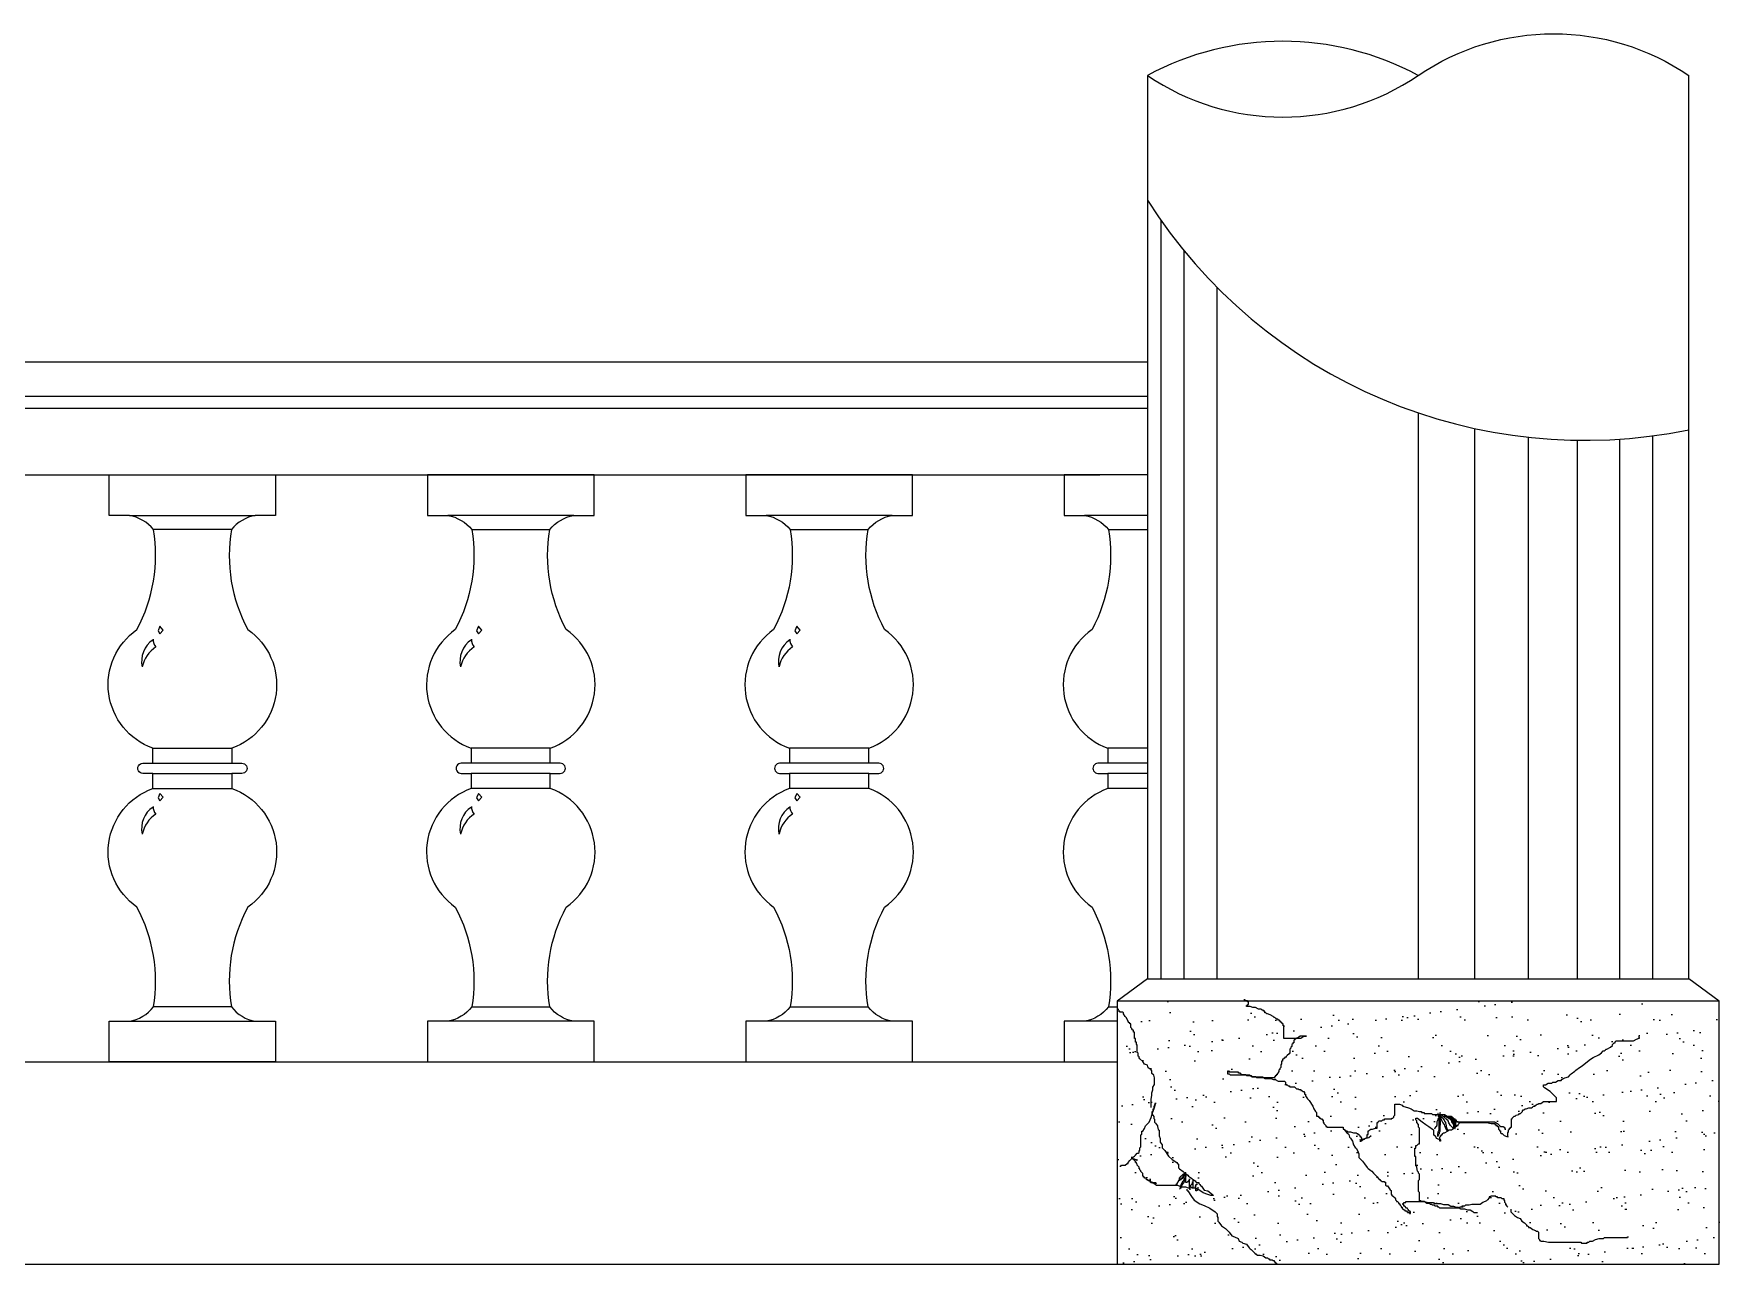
# Model space of a CAD drawing. Extents: x 658 to 3991, y 3094 to 4310.
# Drawn here: x 2325 to 3991, y 3094 to 4310 of the extents above; entities that cross this region are included whole.
import ezdxf

# ---------------------------------------------------------------- set-up
doc = ezdxf.new("R2010")
doc.units = 0
doc.header["$LTSCALE"] = 0.85
doc.header["$MEASUREMENT"] = 0
doc.layers.get('0').update_dxf_attribs({"color": 3, "linetype": 'CONTINUOUS'})
for name, color, linetype in [('2', 2, 'CONTINUOUS'), ('3', 3, 'CONTINUOUS'), ('4', 4, 'CONTINUOUS'), ('7', 7, 'CONTINUOUS')]:
    doc.layers.add(name, color=color, linetype=linetype)

msp = doc.modelspace()

# ---------------------------------------------------------------- hatches: boundary and pattern name
at = {"layer": '3'}
h = msp.add_hatch(dxfattribs=at)
h.set_pattern_fill('AR-SAND', color=256, scale=20, style=0)
h.set_pattern_definition([(37.5, (2530.406, -2404.516), (-1.25987, 38.53648), [0, -30.4, 0, -34, 0, -32.5]), (7.5, (2530.406, -2404.516), (35.39553, 56.4429), [0, -16.4, 0, -27.4, 0, -10.5]), (327.5, (2505.806, -2404.516), (62.28284, 0.11318), [0, -10, 0, -36, 0, -47]), (317.5, (2505.806, -2404.516), (60.12253, 17.5535), [0, -5, 0, -23.6, 0, -27])])
h.paths.add_polyline_path([(3991.4, 3354.4), (3396.4, 3354.4), (3396.4, 3094.4), (3991.4, 3094.4)])
h.paths.add_polyline_path([(3518.1, 3281.5), (3507.2, 3281.5), (3506.3, 3282.4), (3504.5, 3282.4), (3504.5, 3285.1), (3505.4, 3285.1), (3506.3, 3284.2), (3515.4, 3284.2), (3515.4, 3283.3), (3517.2, 3283.3), (3517.2, 3282.4), (3518.1, 3282.4)], flags=16)
h.paths.add_polyline_path([(3640.7, 3218.8), (3640.3, 3218.5), (3641.5, 3218.8), (3641.6, 3218.8)], flags=16)
h.paths.add_polyline_path([(3712.3, 3243.2), (3712.7, 3243.2), (3712.7, 3242.8), (3713.1, 3242.4), (3713.1, 3241.9), (3714, 3240.7), (3714.8, 3239.9), (3714.8, 3239), (3715.2, 3238.6), (3716.1, 3236.9), (3716.5, 3235.7), (3717.3, 3234.4), (3719, 3232.3), (3719.4, 3231.1), (3720.3, 3228.5), (3721.1, 3227.3), (3721.5, 3226), (3721.5, 3227.7), (3721.1, 3228.1), (3721.1, 3229), (3720.7, 3229.4), (3720.7, 3231.9), (3720.3, 3232.3), (3720.3, 3233.2), (3719.8, 3233.6), (3719.8, 3234.4), (3719, 3235.7), (3719, 3236.1), (3718.6, 3236.5), (3718.6, 3236.9), (3718.2, 3237.3), (3717.7, 3237.8), (3717.7, 3238.2), (3716.9, 3239), (3716.9, 3239), (3717.7, 3238.2), (3717.7, 3237.8), (3719, 3236.5), (3719, 3235.7), (3719.8, 3234.4), (3719.8, 3233.6), (3720.3, 3233.2), (3720.3, 3232.3), (3720.7, 3231.9), (3720.7, 3229.4), (3721.1, 3229), (3721.1, 3228.1), (3721.5, 3227.7), (3721.5, 3225.7), (3721.6, 3225.7), (3721.1, 3227.3), (3720.3, 3228.5), (3719.4, 3231.1), (3719, 3232.3), (3717.3, 3234.4), (3716.5, 3235.7), (3716.1, 3236.9), (3715.2, 3238.6), (3714.4, 3239.4), (3714.4, 3240.3), (3714, 3240.7), (3713.1, 3241.9), (3713.1, 3242.4), (3712.3, 3243.2), (3712.3, 3243.2), (3712.3, 3242.4), (3713.1, 3239.9), (3713.6, 3238.6), (3714.4, 3237.3), (3714.8, 3236.1), (3714.8, 3231.9), (3714.4, 3231.5), (3714.4, 3225.2), (3713.6, 3224.4), (3713.6, 3223.1), (3713.1, 3222.7), (3712.7, 3222.3), (3712.7, 3221.4), (3712.3, 3221.4), (3712.3, 3222.7), (3712.7, 3225.2), (3713.6, 3227.3), (3713.6, 3237.3), (3712.7, 3238.2), (3712.3, 3237.8), (3712.3, 3236.9), (3711.5, 3235.2), (3711.5, 3231.5), (3711, 3231.1), (3711, 3230.2), (3710.2, 3230.2), (3710.2, 3229.8), (3709.8, 3229.8), (3709.8, 3228.5), (3709.4, 3228.5), (3709.4, 3229), (3709.8, 3229), (3709.8, 3230.2), (3710.6, 3230.2), (3710.6, 3230.6), (3711.5, 3231.5), (3711.5, 3235.2), (3712.3, 3236.9), (3712.3, 3237.8), (3712.7, 3238.2), (3712.7, 3238.6), (3713.6, 3237.8), (3713.6, 3227.3), (3712.7, 3225.2), (3712.3, 3222.7), (3712.3, 3221.8), (3713.6, 3223.1), (3713.6, 3224.8), (3714.4, 3225.6), (3714.4, 3231.5), (3714.8, 3231.9), (3714.8, 3236.1), (3714.4, 3237.3), (3713.6, 3238.6), (3713.1, 3239.9), (3712.3, 3242.4), (3712.3, 3243.2)], flags=16)
h.paths.add_polyline_path([(3430.7, 3244.8), (3430.7, 3247.5), (3431.6, 3247.5), (3431.6, 3250.2), (3432.5, 3251.2), (3432.5, 3252.1), (3433.4, 3253), (3432.5, 3249.3)], flags=16)
h.paths.add_polyline_path([(3461.3, 3183.2), (3460.9, 3182.2), (3461.9, 3182.2), (3462.2, 3183.2)], flags=16)

# ---------------------------------------------------------------- linework, layer by layer
at = {"color": 3}
for p, q in [((3635.4, 3217.3), (3644.3, 3219.5)), ((3644.3, 3219.5), (3646.5, 3221.7))]:
    msp.add_line(p, q, dxfattribs=at)
at = {"layer": '2'}
msp.add_line((3425.4, 3376.3), (3960.4, 3376.3), dxfattribs=at)
for points in [[(3425.4, 4269.2), (3425.4, 3376.3), (3395.4, 3354.4), (3395.4, 3094.4), (3990.4, 3094.4), (3990.4, 3354.4), (3960.4, 3376.3), (3960.4, 4269.2)], [(1253.2, 3294.4), (3348.3, 3294.4)], [(658.2, 3094.4), (3990.4, 3094.4)]]:
    msp.add_lwpolyline(points, dxfattribs=at)
at = {"layer": '3'}
for p, q in [((3438.5, 4126.2), (3438.5, 3376.3)), ((3461.3, 4096.2), (3461.3, 3376.3)), ((3494.1, 4059.8), (3494.1, 3376.3)), ((1223.2, 3952.3), (3425.4, 3952.3)), ((1223.2, 3940.3), (3425.4, 3940.3)), ((3692.9, 3935.7), (3692.9, 3376.3)), ((3748.5, 3920.2), (3748.5, 3376.3)), ((3801.7, 3911.6), (3801.7, 3376.3)), ((3850.1, 3908.6), (3850.1, 3376.3)), ((3891.7, 3909.7), (3891.7, 3376.3)), ((3924.6, 3913), (3924.6, 3376.3)), ((2520.1, 3820.3), (2443.1, 3820.3)), ((2757.7, 3820.3), (2834.7, 3820.3)), ((3072.3, 3820.3), (3149.3, 3820.3)), ((3386.9, 3820.3), (3425.4, 3820.3)), ((2442.5, 3589.4), (2520.7, 3589.4)), ((2835.3, 3589.4), (2757.1, 3589.4)), ((3149.9, 3589.4), (3071.7, 3589.4)), ((3425.4, 3589.4), (3386.3, 3589.4)), ((2442.5, 3579.4), (2520.7, 3579.4)), ((2835.3, 3579.4), (2757.1, 3579.4)), ((3149.9, 3579.4), (3071.7, 3579.4)), ((3425.4, 3579.4), (3386.3, 3579.4)), ((2520.1, 3348.6), (2443.1, 3348.6)), ((2757.7, 3348.6), (2834.7, 3348.6)), ((3072.3, 3348.6), (3149.3, 3348.6)), ((3386.9, 3348.6), (3395.4, 3348.6))]:
    msp.add_line(p, q, dxfattribs=at)
msp.add_lwpolyline([(3692.9, 4269.2, 0.25232), (3425.4, 4269.2, 0.307867), (3692.9, 4269.2, -0.307867), (3960.4, 4269.2, -0.307867)], format="xyb", dxfattribs=at)
for points in [[(2447.8, 3720.4), (2449.6, 3717.4), (2452.9, 3721), (2449.6, 3725), (2447.8, 3720.4)], [(2762.4, 3720.4), (2764.2, 3717.4), (2767.5, 3721), (2764.2, 3725), (2762.4, 3720.4)], [(3077, 3720.4), (3078.8, 3717.4), (3082.1, 3721), (3078.8, 3725), (3077, 3720.4)], [(2447.8, 3555.2), (2449.6, 3552.2), (2452.9, 3555.8), (2449.6, 3559.7), (2447.8, 3555.2)], [(2762.4, 3555.2), (2764.2, 3552.2), (2767.5, 3555.8), (2764.2, 3559.7), (2762.4, 3555.2)], [(3077, 3555.2), (3078.8, 3552.2), (3082.1, 3555.8), (3078.8, 3559.7), (3077, 3555.2)], [(3560.4, 3329.1), (3560.4, 3330), (3559.5, 3330), (3559.5, 3331.9), (3558.6, 3331.9), (3558.6, 3332.8), (3557.7, 3332.8), (3557.7, 3333.7), (3556.8, 3333.7), (3556.8, 3334.6), (3555.9, 3334.6), (3555.9, 3335.5), (3555, 3335.5), (3554.1, 3336.4), (3553.2, 3336.4), (3552.3, 3337.3), (3551.4, 3338.2), (3550.5, 3338.2), (3549.6, 3339.1), (3546.8, 3340.9), (3544.1, 3341.8), (3543.2, 3341.8), (3542.3, 3342.7), (3541.4, 3342.7), (3541.4, 3344.5), (3540.5, 3344.5), (3539.6, 3345.5), (3538.7, 3345.5), (3537.8, 3346.4), (3535, 3346.4), (3532.3, 3348.2), (3529.6, 3348.2), (3526.9, 3349.1), (3523.2, 3349.1), (3523.2, 3350), (3524.2, 3350), (3524.2, 3350.9), (3525.1, 3350.9), (3525.1, 3353.6), (3524.2, 3353.6), (3524.2, 3354.5), (3522.3, 3354.5), (3522.3, 3355.4), (3521.4, 3355.4), (3521.4, 3356.3)], [(3428.9, 3249.3), (3428.9, 3257.5), (3429.8, 3261.1), (3429.8, 3263.8), (3430.7, 3266.6), (3430.7, 3269.3), (3432.5, 3272), (3432.5, 3278.4), (3431.6, 3281.1), (3429.8, 3282.9), (3429.8, 3285.6), (3428.9, 3286.5), (3426.2, 3288.3), (3425.3, 3291), (3422.5, 3292), (3420.7, 3294.7), (3418, 3297.4), (3417.1, 3298.3), (3417.1, 3299.2), (3416.2, 3300.1), (3416.2, 3302.8), (3415.3, 3303.7), (3415.3, 3311), (3414.4, 3311.9), (3414.4, 3313.7), (3413.5, 3313.7), (3413.5, 3317.3), (3412.6, 3317.3), (3412.6, 3323.7), (3411.7, 3323.7), (3411.7, 3325.5), (3410.7, 3325.5), (3410.7, 3326.4), (3409.8, 3326.4), (3409.8, 3327.3), (3408.9, 3328.2), (3408.9, 3331.9), (3408, 3331.9), (3408, 3332.8), (3407.1, 3332.8), (3407.1, 3333.7), (3406.2, 3333.7), (3406.2, 3334.6), (3404.4, 3338.2), (3403.5, 3339.1), (3401.7, 3341.8), (3401.7, 3342.7), (3400.8, 3343.6), (3398, 3343.6), (3398, 3344.5), (3396.2, 3344.5), (3396.2, 3346.4), (3397.1, 3346.4)], [(3559.9, 3329.6), (3559.9, 3317.8), (3577.1, 3317.8), (3579.8, 3319.6), (3582.6, 3319.6), (3576.2, 3319.6), (3573.5, 3317.8), (3572.6, 3317.8), (3571.7, 3316.8), (3570.8, 3316.8), (3570.8, 3315.9), (3569.9, 3315.9), (3569.9, 3313.2), (3568.9, 3313.2), (3568.9, 3312.3), (3568, 3311.4), (3568, 3309.6), (3567.1, 3308.7), (3567.1, 3307.8), (3566.2, 3306.9), (3566.2, 3303.2), (3565.3, 3302.3), (3563.5, 3300.5), (3562.6, 3299.6), (3561.7, 3298.7), (3560.8, 3298.7), (3560.8, 3297.8), (3559.9, 3297.8), (3559.9, 3296.9), (3559, 3296.9), (3559, 3295.1), (3558, 3295.1), (3558, 3292.3), (3557.1, 3291.4), (3557.1, 3288.7), (3556.2, 3287.8), (3556.2, 3286.9), (3555.3, 3286), (3555.3, 3284.2), (3554.4, 3284.2), (3554.4, 3283.3), (3553.5, 3282.4), (3553.5, 3281.5), (3552.6, 3281.5), (3552.6, 3280.6), (3551.7, 3280.6), (3551.7, 3279.6), (3550.8, 3279.6), (3550.8, 3278.7), (3533.5, 3278.7), (3532.6, 3279.6), (3529, 3279.6), (3528.1, 3280.6), (3523.5, 3280.6), (3522.6, 3281.5), (3518.1, 3281.5), (3518.1, 3282.4), (3517.2, 3282.4), (3517.2, 3283.3), (3515.4, 3283.3), (3515.4, 3284.2), (3506.3, 3284.2), (3505.4, 3285.1), (3504.5, 3285.1), (3504.5, 3282.4), (3506.3, 3282.4), (3507.2, 3281.5), (3526.3, 3281.5), (3529, 3279.6), (3539, 3279.6), (3541.7, 3277.8), (3547.2, 3277.8), (3549.9, 3276.9), (3551.7, 3276.9), (3554.4, 3275.1), (3560.8, 3275.1), (3561.7, 3274.2), (3561.7, 3272.4), (3562.6, 3272.4), (3562.6, 3271.5), (3563.5, 3271.5), (3564.4, 3270.6), (3565.3, 3270.6), (3566.2, 3269.7), (3570.8, 3269.7), (3571.7, 3268.8), (3572.6, 3267.8), (3574.4, 3267.8), (3575.3, 3266.9), (3577.1, 3266.9), (3577.1, 3266), (3578, 3266), (3578.9, 3265.1), (3579.8, 3265.1), (3580.7, 3264.2), (3580.7, 3262.4), (3581.7, 3262.4), (3581.7, 3260.6), (3583.5, 3257.9), (3585.3, 3256.1), (3588.9, 3250.6), (3589.8, 3247.9), (3591.6, 3245.2), (3592.6, 3244.3), (3592.6, 3240.6), (3594.4, 3240.6), (3594.4, 3239.7), (3595.3, 3239.7), (3595.3, 3238.8), (3596.2, 3238.8), (3597.1, 3237.9), (3598, 3237.9), (3598, 3237), (3598.9, 3237), (3598.9, 3234.3), (3599.8, 3234.3), (3599.8, 3233.4), (3600.7, 3232.5), (3601.6, 3231.6), (3601.6, 3230.6), (3602.5, 3230.6), (3602.5, 3229.7), (3618.9, 3229.7), (3618.9, 3227.9), (3619.8, 3227.9), (3619.8, 3227), (3620.7, 3227), (3620.7, 3226.1), (3622.5, 3224.3), (3623.4, 3223.4), (3624.3, 3222.5), (3625.2, 3219.8), (3626.1, 3218.8), (3628, 3216.1), (3628.9, 3212.5), (3630.7, 3209.8), (3631.6, 3208.9), (3633.4, 3206.1), (3634.3, 3203.4), (3634.3, 3199.8), (3637.9, 3196.2), (3639.8, 3193.4), (3642.5, 3189.8), (3643.4, 3188.9), (3646.1, 3187.1), (3647, 3186.2), (3648.8, 3184.4), (3652.5, 3180.7), (3654.3, 3178), (3655.2, 3178), (3655.2, 3177.1), (3656.1, 3177.1), (3657, 3176.2), (3659.7, 3176.2), (3659.7, 3175.3), (3660.6, 3175.3), (3660.6, 3172.6), (3661.6, 3171.7), (3662.5, 3171.7), (3663.4, 3170.8), (3665.2, 3168), (3666.1, 3167.1), (3666.1, 3163.5), (3667, 3162.6), (3668.8, 3160.8), (3669.7, 3159.9), (3670.6, 3159), (3670.6, 3158.1), (3671.5, 3157.1), (3671.5, 3156.2), (3672.4, 3156.2), (3673.4, 3155.3), (3673.4, 3154.4), (3674.3, 3154.4), (3674.3, 3153.5), (3675.2, 3153.5), (3675.2, 3152.6), (3676.1, 3151.7), (3676.1, 3150.8), (3677, 3150.8), (3677, 3149), (3677.9, 3149), (3678.8, 3148.1), (3679.7, 3148.1), (3679.7, 3147.2), (3681.5, 3147.2), (3681.5, 3146.3), (3682.4, 3146.3), (3682.4, 3145.4), (3684.3, 3145.4), (3684.3, 3144.4), (3685.2, 3144.4), (3685.2, 3146.3), (3684.3, 3146.3), (3684.3, 3147.2), (3683.3, 3147.2), (3683.3, 3148.1), (3682.4, 3149), (3682.4, 3149.9), (3681.5, 3149.9), (3679.7, 3151.7), (3678.8, 3151.7), (3678.8, 3153.5), (3677.9, 3153.5), (3677.9, 3154.4), (3678.8, 3154.4), (3678.8, 3155.3), (3680.6, 3155.3), (3680.6, 3156.2), (3698.8, 3156.2), (3703.3, 3155.3), (3707.9, 3155.3), (3708.8, 3154.4), (3715.1, 3154.4), (3717.8, 3153.5), (3722.4, 3153.5), (3725.1, 3151.7), (3727.8, 3151.7), (3730.6, 3150.8), (3732.4, 3150.8), (3735.1, 3149), (3738.7, 3149), (3741.5, 3148.1), (3744.2, 3148.1), (3746.9, 3146.3), (3747.8, 3145.4), (3751.4, 3145.4)], [(3781.4, 3150.8), (3780.5, 3151.7), (3780.5, 3152.6), (3779.6, 3152.6), (3779.6, 3154.4), (3778.7, 3155.3), (3778.7, 3157.1), (3777.8, 3158.1), (3777.8, 3159), (3776, 3159), (3775, 3159.9), (3771.4, 3159.9), (3771.4, 3160.8), (3769.6, 3160.8), (3769.6, 3161.7), (3765.1, 3161.7), (3764.2, 3160.8), (3763.2, 3160.8), (3763.2, 3159.9), (3761.4, 3158.1), (3760.5, 3157.1), (3756.9, 3155.3), (3754.2, 3153.5), (3746, 3153.5), (3743.3, 3152.6), (3739.6, 3152.6), (3738.7, 3151.7), (3736, 3151.7), (3736, 3150.8), (3734.2, 3150.8), (3733.3, 3149.9), (3714.2, 3149.9), (3713.3, 3150.8), (3712.4, 3150.8), (3712.4, 3151.7), (3709.7, 3151.7), (3708.8, 3152.6), (3707, 3152.6), (3706, 3153.5), (3705.1, 3153.5), (3704.2, 3154.4), (3701.5, 3154.4), (3698.8, 3156.2), (3696.1, 3156.2), (3695.1, 3157.1), (3694.2, 3157.1), (3694.2, 3165.3), (3693.3, 3166.2), (3693.3, 3177.1), (3694.2, 3178), (3694.2, 3183.5), (3693.3, 3184.4), (3693.3, 3185.3), (3692.4, 3186.2), (3691.5, 3189.8), (3691.5, 3190.7), (3690.6, 3191.6), (3690.6, 3200.7), (3689.7, 3200.7), (3689.7, 3208.9), (3690.6, 3208.9), (3690.6, 3211.6), (3691.5, 3211.6), (3692.4, 3212.5), (3693.3, 3213.4), (3694.2, 3213.4), (3694.2, 3228.8), (3693.3, 3229.7), (3693.3, 3232.5), (3691.5, 3234.3), (3691.5, 3236.1), (3690.6, 3237), (3690.6, 3238.8), (3692.4, 3238.8), (3697, 3235.2), (3700.6, 3232.5), (3703.3, 3230.6), (3707, 3227.9), (3707.9, 3227), (3707.9, 3222.5), (3708.8, 3221.6), (3709.7, 3221.6), (3710.6, 3218.8), (3713.3, 3217.9), (3714.2, 3217.9), (3715.1, 3217), (3715.1, 3216.1), (3714.2, 3216.1), (3714.2, 3219.8), (3715.1, 3220.7), (3715.1, 3221.6), (3716, 3221.6), (3716, 3222.5), (3716.9, 3222.5), (3716.9, 3223.4), (3717.8, 3224.3), (3718.8, 3224.3), (3722.4, 3226.1), (3723.3, 3227), (3726, 3227), (3726.9, 3227.9), (3729.6, 3229.7), (3731.5, 3231.6), (3732.4, 3231.6), (3732.4, 3232.5), (3733.3, 3233.4), (3733.3, 3234.3), (3760.5, 3234.3), (3765.1, 3233.4), (3768.7, 3233.4), (3768.7, 3232.5), (3769.6, 3232.5), (3769.6, 3231.6), (3770.5, 3231.6), (3771.4, 3230.6), (3772.3, 3230.6), (3772.3, 3227.9), (3773.2, 3227), (3773.2, 3226.1), (3774.1, 3226.1), (3774.1, 3224.3), (3775, 3223.4), (3776, 3223.4), (3777.8, 3221.6), (3780.5, 3220.7), (3781.4, 3220.7), (3781.4, 3219.8), (3781.4, 3224.3), (3782.3, 3225.2), (3782.3, 3227), (3783.2, 3227.9), (3783.2, 3228.8), (3784.1, 3228.8), (3784.1, 3229.7), (3785, 3229.7), (3785, 3237.9), (3785.9, 3237.9), (3785.9, 3238.8), (3786.8, 3239.7), (3787.8, 3240.6), (3788.7, 3240.6), (3789.6, 3241.5), (3792.3, 3242.4), (3793.2, 3243.3), (3794.1, 3243.3), (3795, 3244.3), (3795.9, 3245.2), (3795.9, 3246.1), (3796.8, 3247), (3797.7, 3247), (3798.7, 3247.9), (3799.6, 3247.9), (3802.3, 3248.8), (3805, 3248.8), (3805.9, 3249.7), (3806.8, 3250.6), (3808.6, 3250.6), (3808.6, 3251.5), (3809.5, 3251.5), (3810.5, 3252.4), (3811.4, 3252.4), (3812.3, 3253.3), (3814.1, 3253.3), (3816.8, 3255.1), (3829.5, 3255.1), (3829.5, 3258.8), (3826.8, 3261.5), (3823.2, 3265.1), (3817.7, 3268.8), (3816.8, 3269.7), (3816.8, 3271.5), (3818.6, 3271.5), (3821.4, 3273.3), (3825, 3273.3), (3825.9, 3274.2), (3828.6, 3274.2), (3831.3, 3276), (3834.1, 3276), (3835, 3276.9), (3837.7, 3278.7), (3841.3, 3279.6), (3843.1, 3281.5), (3844, 3282.4), (3847.7, 3285.1), (3848.6, 3286), (3852.2, 3288.7), (3854.9, 3290.5), (3858.6, 3293.3), (3863.1, 3296.9), (3865.8, 3298.7), (3871.3, 3301.4), (3874, 3303.2), (3875.8, 3305.1), (3876.7, 3305.1), (3877.6, 3306), (3878.6, 3306.9), (3879.5, 3306.9), (3883.1, 3308.7), (3884.9, 3310.5), (3884.9, 3311.4), (3886.7, 3313.2), (3887.6, 3313.2), (3887.6, 3314.1), (3888.5, 3315), (3905.8, 3315), (3908.5, 3316.8), (3911.2, 3317.8), (3911.2, 3320.5), (3912.1, 3320.5)], [(3398, 3191.3), (3399, 3191.3), (3399.9, 3192.2), (3403.5, 3192.2), (3405.3, 3194), (3406.2, 3194), (3406.2, 3194.9), (3408, 3196.8), (3411.7, 3200.4), (3412.6, 3201.3), (3413.5, 3202.2), (3415.3, 3204), (3416.2, 3204), (3417.1, 3204.9), (3417.1, 3206.7), (3418, 3206.7), (3418, 3209.4), (3418.9, 3210.4), (3418.9, 3222.1), (3419.8, 3223), (3419.8, 3225.8), (3420.7, 3225.8), (3422.5, 3228.5), (3423.4, 3231.2), (3427.1, 3234.8), (3428.9, 3239.4), (3430.7, 3244.8), (3432.5, 3249.3), (3433.4, 3253), (3433.4, 3253.9), (3433.4, 3253), (3432.5, 3252.1), (3432.5, 3251.2), (3431.6, 3250.2), (3431.6, 3247.5), (3430.7, 3247.5), (3430.7, 3244.8), (3429.8, 3244.8), (3429.8, 3243), (3431.6, 3240.3), (3431.6, 3238.5), (3432.5, 3237.6), (3432.5, 3234.8), (3433.4, 3233.9), (3435.2, 3231.2), (3435.2, 3230.3), (3436.1, 3227.6), (3437.1, 3226.7), (3437.1, 3221.2), (3438, 3218.5), (3438, 3214.9), (3439.8, 3212.2), (3439.8, 3209.4), (3442.5, 3206.7), (3446.1, 3201.3), (3449.8, 3197.7), (3454.3, 3194.9), (3455.2, 3194), (3456.1, 3193.1), (3456.1, 3189.5), (3457, 3188.6), (3460.6, 3185.9), (3461.6, 3185), (3465.2, 3182.2), (3466.1, 3181.3), (3468.8, 3179.5), (3469.7, 3178.6), (3472.4, 3176.8), (3473.3, 3175.9), (3474.3, 3175), (3476.1, 3175), (3476.1, 3174.1), (3477, 3173.2), (3477.9, 3172.3), (3478.8, 3171.4), (3481.5, 3167.7), (3485.1, 3166.8), (3489.7, 3163.2), (3490.6, 3162.3), (3487.9, 3162.3), (3485.1, 3163.2), (3480.6, 3165), (3475.2, 3168.6), (3472.4, 3169.6), (3469.7, 3169.6), (3467, 3171.4), (3467, 3168.6), (3467.9, 3168.6), (3467, 3169.6), (3466.1, 3169.6), (3463.4, 3170.5), (3459.7, 3170.5), (3455.2, 3172.3), (3434.3, 3172.3), (3431.6, 3174.1), (3428.9, 3175), (3428, 3175.9), (3428, 3178.6), (3428, 3175.9), (3428.9, 3175), (3433.4, 3175), (3434.3, 3174.1), (3431.6, 3174.1), (3430.7, 3175), (3429.8, 3175), (3428.9, 3175.9), (3428, 3175.9), (3428, 3176.8), (3426.2, 3176.8), (3426.2, 3177.7), (3424.4, 3177.7), (3424.4, 3178.6), (3423.4, 3179.5), (3422.5, 3179.5), (3422.5, 3180.4), (3421.6, 3180.4), (3421.6, 3181.3), (3420.7, 3181.3), (3420.7, 3184.1), (3418.9, 3185.9), (3418.9, 3186.8), (3418, 3187.7), (3418, 3188.6), (3417.1, 3188.6), (3417.1, 3190.4), (3416.2, 3191.3), (3415.3, 3192.2), (3415.3, 3193.1), (3414.4, 3194), (3414.4, 3194.9), (3413.5, 3194.9), (3413.5, 3195.8), (3411.7, 3197.7), (3410.7, 3198.6), (3409.8, 3199.5), (3409.8, 3200.4), (3409.8, 3199.5), (3410.7, 3199.5), (3410.7, 3198.6), (3412.6, 3198.6), (3412.6, 3197.7), (3414.4, 3197.7), (3415.3, 3196.8), (3414.4, 3196.8)], [(3621.6, 3226.1), (3622.5, 3226.1), (3623.4, 3225.2), (3626.1, 3225.2), (3628.9, 3224.3), (3631.6, 3224.3), (3632.5, 3223.4), (3633.4, 3223.4), (3633.4, 3222.5), (3634.3, 3222.5), (3635.2, 3221.6), (3635.2, 3220.7), (3636.1, 3220.7), (3636.1, 3219.8), (3637, 3218.8), (3637, 3216.1), (3635.2, 3216.1), (3636.1, 3216.1), (3638.9, 3217.9), (3639.8, 3217.9), (3640.7, 3218.8), (3641.6, 3218.8), (3642.5, 3219.8), (3642.5, 3222.5), (3643.4, 3222.5), (3643.4, 3226.1), (3644.3, 3226.1), (3645.2, 3227), (3646.1, 3227.9), (3647.9, 3227.9), (3650.7, 3228.8), (3652.5, 3228.8), (3652.5, 3234.3), (3653.4, 3234.3), (3653.4, 3235.2), (3654.3, 3236.1), (3657, 3236.1), (3657.9, 3237), (3659.7, 3237), (3659.7, 3237.9), (3667, 3237.9), (3667, 3238.8), (3667.9, 3238.8), (3668.8, 3239.7), (3668.8, 3240.6), (3669.7, 3241.5), (3669.7, 3252.4), (3674.3, 3252.4), (3677, 3251.5), (3677.9, 3250.6), (3683.3, 3248.8), (3686.1, 3247.9), (3688.8, 3246.1), (3691.5, 3246.1), (3694.2, 3245.2), (3696.1, 3245.2), (3696.1, 3244.3), (3698.8, 3244.3), (3698.8, 3243.3), (3706, 3243.3), (3707, 3242.4), (3718.8, 3242.4), (3721.5, 3240.6), (3726, 3240.6), (3726, 3239.7), (3726.9, 3239.7), (3727.8, 3238.8), (3728.7, 3237.9), (3729.6, 3237), (3730.6, 3237), (3730.6, 3236.1), (3731.5, 3235.2), (3732.4, 3235.2), (3728.7, 3235.2), (3768.7, 3235.2), (3768.7, 3234.3), (3769.6, 3234.3), (3770.5, 3233.4), (3771.4, 3233.4), (3772.3, 3232.5), (3773.2, 3231.6), (3774.1, 3230.6), (3776.9, 3230.6), (3777.8, 3229.7), (3778.7, 3228.8), (3778.7, 3227.9), (3779.6, 3227.9)], [(3728.2, 3237.8), (3728.6, 3237.8), (3728.6, 3237.3), (3729.1, 3236.9), (3729.1, 3235.7), (3729.5, 3235.2), (3729.5, 3234), (3729.9, 3233.6), (3729.9, 3232.3), (3730.3, 3231.9), (3730.3, 3231.5), (3731.2, 3231.5), (3731.2, 3231.1), (3729.9, 3231.1), (3729.1, 3232.3), (3729.1, 3232.7), (3728.6, 3233.2), (3728.2, 3233.6), (3728.2, 3234), (3727.8, 3234.4), (3727, 3235.7), (3727, 3236.5), (3726.5, 3236.9), (3726.5, 3237.3), (3726.1, 3237.8), (3725.7, 3238.2), (3725.3, 3239.4), (3724, 3239.9), (3723.6, 3240.3), (3723.2, 3240.3), (3722.8, 3240.7), (3722.8, 3240.3), (3723.2, 3240.3), (3724.4, 3239.9), (3724.9, 3239.4), (3726.5, 3238.2), (3727.8, 3237.3), (3728.2, 3236.9), (3728.6, 3236.5), (3728.6, 3231.9), (3729.1, 3231.9), (3729.1, 3228.5), (3729.5, 3228.5), (3729.5, 3229), (3729.1, 3229.4), (3728.2, 3231.5), (3727.8, 3232.7), (3726.1, 3235.2), (3725.7, 3236.5), (3725.3, 3236.9), (3724.9, 3237.3), (3724.4, 3237.8), (3724, 3237.8), (3723.6, 3238.2), (3723.2, 3238.2), (3722.8, 3238.6), (3722.4, 3239), (3721.9, 3239), (3720.7, 3239.9), (3720.3, 3240.3), (3719.8, 3240.3), (3719.8, 3240.7), (3719, 3240.7), (3719, 3241.1), (3718.6, 3241.1), (3719, 3241.1), (3719.4, 3240.7), (3721.9, 3239.9), (3723.2, 3239.4), (3725.7, 3237.8), (3726.1, 3237.3), (3727, 3236.5), (3727, 3235.7), (3727.4, 3235.7), (3727.4, 3233.6), (3727.8, 3233.6), (3727.8, 3230.2), (3728.2, 3229.8), (3728.2, 3228.5), (3727.4, 3228.5), (3727, 3229), (3726.1, 3230.2), (3724.9, 3231.5), (3723.2, 3234), (3722.4, 3236.1), (3720.7, 3237.8), (3720.3, 3238.2), (3719, 3239), (3719, 3239.4), (3718.6, 3239.9), (3718.2, 3239.9), (3717.7, 3240.3), (3717.3, 3240.3), (3717.3, 3240.7), (3716.9, 3240.7), (3716.5, 3241.1), (3716.1, 3241.1), (3715.6, 3241.5), (3715.2, 3241.5), (3715.2, 3241.9), (3714.4, 3241.9), (3714.4, 3242.4), (3714, 3242.4), (3714, 3242.8), (3714, 3241.9), (3714.4, 3241.5), (3714.8, 3241.1), (3715.6, 3239.9), (3716.9, 3239), (3717.3, 3238.6), (3717.7, 3238.2), (3717.7, 3237.8), (3718.2, 3237.3), (3718.6, 3236.9), (3718.6, 3236.5), (3719, 3236.1), (3719, 3235.7), (3719.8, 3234.4), (3719.8, 3233.6), (3720.3, 3233.2), (3720.3, 3232.3), (3720.7, 3231.9), (3720.7, 3229.4), (3721.1, 3229), (3721.1, 3228.1), (3721.5, 3227.7), (3721.5, 3226), (3721.1, 3227.3), (3720.3, 3228.5), (3719.4, 3231.1), (3719, 3232.3), (3717.3, 3234.4), (3716.5, 3235.7), (3716.1, 3236.9), (3715.2, 3238.6), (3714.8, 3239), (3714.8, 3239.4), (3714.4, 3239.9), (3714.4, 3240.3), (3714, 3240.7), (3713.1, 3241.9), (3713.1, 3242.4), (3712.7, 3242.8), (3712.7, 3243.2), (3712.3, 3243.2), (3712.3, 3242.4), (3713.1, 3239.9), (3713.6, 3238.6), (3714.4, 3237.3), (3714.8, 3236.1), (3714.8, 3231.9), (3714.4, 3231.5), (3714.4, 3225.6), (3714, 3225.2), (3714, 3224.8), (3713.6, 3224.4), (3713.6, 3223.1), (3713.1, 3222.7), (3712.7, 3222.3), (3712.7, 3221.4), (3712.3, 3221.4), (3712.3, 3220.6), (3712.3, 3222.7), (3712.7, 3225.2), (3713.6, 3227.3), (3713.6, 3237.3), (3713.1, 3237.8), (3713.1, 3238.2), (3712.7, 3238.6), (3712.7, 3238.2), (3712.3, 3237.8), (3712.3, 3236.9), (3711.5, 3235.2), (3711.5, 3231.5), (3711, 3231.1), (3711, 3230.6), (3710.6, 3230.6), (3710.6, 3230.2), (3710.2, 3230.2), (3710.2, 3229.8), (3709.8, 3229.8), (3709.8, 3229), (3709.4, 3229), (3709.4, 3228.5), (3708.9, 3228.5), (3708.9, 3228.1)], [(3475.2, 3170.5), (3475.2, 3167.7), (3474.3, 3167.7), (3474.3, 3166.8), (3473.3, 3166.8), (3473.3, 3173.2), (3473.3, 3172.3), (3472.4, 3171.4), (3472.4, 3169.6), (3470.6, 3169.6), (3470.6, 3175.9), (3469.7, 3175), (3469.7, 3174.1), (3468.8, 3173.2), (3467.9, 3172.3), (3467.9, 3171.4), (3467, 3171.4), (3467, 3170.5), (3467, 3178.6), (3467, 3177.7), (3466.1, 3176.8), (3465.2, 3175.9), (3464.3, 3175), (3463.4, 3175), (3463.4, 3183.2), (3463.4, 3181.3), (3461.6, 3175.9), (3459.7, 3173.2), (3458.8, 3170.5), (3457.9, 3169.6), (3457, 3168.6), (3457.9, 3169.6), (3457.9, 3170.5), (3458.8, 3173.2), (3460.6, 3176.8), (3461.6, 3177.7), (3461.6, 3182.2), (3462.5, 3182.2), (3462.5, 3185), (3463.4, 3185), (3462.5, 3184.1), (3461.6, 3181.3), (3460.6, 3180.4), (3459.7, 3179.5), (3459.7, 3178.6), (3458.8, 3178.6), (3457.9, 3177.7), (3457, 3177.7), (3457, 3176.8), (3457, 3179.5), (3458.8, 3181.3), (3460.6, 3183.2), (3461.6, 3183.2), (3461.6, 3184.1), (3460.6, 3181.3), (3458.8, 3178.6), (3456.1, 3176.8), (3454.3, 3174.1), (3454.3, 3173.2), (3453.4, 3173.2), (3453.4, 3172.3), (3452.5, 3172.3)], [(3464.3, 3168.6), (3464.3, 3167.7), (3465.2, 3166.8), (3468.8, 3161.4), (3471.5, 3157.8), (3477, 3154.1), (3481.5, 3152.3), (3487, 3149.6), (3492.4, 3146), (3493.3, 3145.1), (3494.2, 3144.2), (3494.2, 3141.4), (3495.1, 3140.5), (3495.1, 3136.9), (3496, 3136), (3498.7, 3132.4), (3502.4, 3129.7), (3506, 3126), (3508.7, 3122.4), (3511.5, 3121.5), (3515.1, 3119.7), (3516, 3117), (3518.7, 3116.1), (3519.6, 3115.2), (3523.2, 3114.2), (3526, 3110.6), (3526.9, 3109.7), (3527.8, 3108.8), (3530.5, 3106.1), (3531.4, 3105.2), (3534.1, 3103.4), (3536.9, 3103.4), (3539.6, 3102.5), (3542.3, 3100.6), (3544.1, 3100.6), (3545, 3099.7), (3545.9, 3099.7), (3545.9, 3098.8), (3548.6, 3098.8), (3549.6, 3097.9), (3550.5, 3097.9), (3550.5, 3097), (3551.4, 3097), (3551.4, 3096.1), (3552.3, 3096.1), (3552.3, 3095.2), (3553.2, 3095.2), (3553.2, 3094.3), (3554.1, 3094.3)], [(3784.5, 3148.7), (3784.5, 3146), (3788.2, 3142.4), (3790.9, 3140.5), (3793.6, 3139.6), (3795.4, 3136.9), (3798.1, 3135.1), (3799, 3134.2), (3800, 3133.3), (3800, 3132.4), (3800.9, 3132.4), (3801.8, 3131.5), (3801.8, 3130.6), (3803.6, 3130.6), (3806.3, 3128.8), (3809, 3127.8), (3809.9, 3126.9), (3810.8, 3126.9), (3811.7, 3126), (3811.7, 3119.7), (3812.7, 3118.8), (3812.7, 3117.9), (3813.6, 3117.9), (3814.5, 3117), (3817.2, 3117), (3821.7, 3116.1), (3853.5, 3116.1), (3854.4, 3115.2), (3859.8, 3115.2), (3859.8, 3116.1), (3861.6, 3116.1), (3862.6, 3117), (3865.3, 3117), (3868, 3118.8), (3871.6, 3119.7), (3876.2, 3119.7), (3877.1, 3120.6), (3899.8, 3120.6), (3899.8, 3121.5), (3900.7, 3121.5)]]:
    msp.add_lwpolyline(points, dxfattribs=at)
for centre, radius, start, end in [((3857.3, 4420.3), 511.7, 212.4354, 281.6239), ((2457, 3690.1), 25.6, 123.8418, 192.3615), ((2462.1, 3678.6), 30.6, 122.6518, 168.5448), ((2453, 3711.4), 10.2, 176.4423, 223.226), ((2771.6, 3690.1), 25.6, 123.8418, 192.3615), ((2776.7, 3678.6), 30.6, 122.6518, 168.5448), ((2767.6, 3711.4), 10.2, 176.4423, 223.226), ((3086.2, 3690.1), 25.6, 123.8418, 192.3615), ((3091.3, 3678.6), 30.6, 122.6518, 168.5448), ((3082.2, 3711.4), 10.2, 176.4423, 223.226), ((2457, 3524.9), 25.6, 123.8418, 192.3615), ((2462.1, 3513.4), 30.6, 122.6518, 168.5448), ((2453, 3546.1), 10.2, 176.4423, 223.226), ((2771.6, 3524.9), 25.6, 123.8418, 192.3615), ((2776.7, 3513.4), 30.6, 122.6518, 168.5448), ((2767.6, 3546.1), 10.2, 176.4423, 223.226), ((3086.2, 3524.9), 25.6, 123.8418, 192.3615), ((3091.3, 3513.4), 30.6, 122.6518, 168.5448), ((3082.2, 3546.1), 10.2, 176.4423, 223.226)]:
    msp.add_arc(centre, radius, start, end, dxfattribs=at)
at = {"layer": '4'}
msp.add_line((3990.4, 3354.4), (3395.4, 3354.4), dxfattribs=at)
for points in [[(1223.2, 3986.2), (3425.4, 3986.2)], [(1223.2, 3874.4), (3378.3, 3874.4)]]:
    msp.add_lwpolyline(points, dxfattribs=at)
for points in [[(2442.5, 3589.4), (2442.5, 3604.4, -0.609586), (2426.8, 3721.5, 0.166202), (2443.1, 3820.3, 0.181345), (2419.4, 3834.4), (2399.3, 3834.4), (2399.3, 3874.4), (2563.9, 3874.4), (2563.9, 3834.4), (2543.8, 3834.4, 0.181345), (2520.1, 3820.3, 0.166202), (2536.5, 3721.5, -0.609586), (2520.7, 3604.4), (2520.7, 3589.4), (2530.6, 3589.4, -1.007792), (2530.6, 3579.4), (2520.7, 3579.4), (2520.7, 3564.4, -0.609586), (2536.5, 3447.3, 0.166202), (2520.1, 3348.6, 0.181345), (2543.8, 3334.4), (2563.9, 3334.4), (2563.9, 3294.4), (2399.3, 3294.4), (2399.3, 3334.4), (2419.4, 3334.4, 0.181345), (2443.1, 3348.6, 0.166202), (2426.8, 3447.3, -0.609586), (2442.5, 3564.4), (2442.5, 3579.4), (2432.7, 3579.4, -1.007792), (2432.7, 3589.4), (2442.5, 3589.4)], [(2835.3, 3589.4), (2835.3, 3604.4, 0.609586), (2851.1, 3721.5, -0.166202), (2834.7, 3820.3, -0.181345), (2858.4, 3834.4), (2878.5, 3834.4), (2878.5, 3874.4), (2713.9, 3874.4), (2713.9, 3834.4), (2734, 3834.4, -0.181345), (2757.7, 3820.3, -0.166202), (2741.4, 3721.5, 0.609586), (2757.1, 3604.4), (2757.1, 3589.4), (2747.3, 3589.4, 1.007792), (2747.3, 3579.4), (2757.1, 3579.4), (2757.1, 3564.4, 0.609586), (2741.4, 3447.3, -0.166202), (2757.7, 3348.6, -0.181345), (2734, 3334.4), (2713.9, 3334.4), (2713.9, 3294.4), (2878.5, 3294.4), (2878.5, 3334.4), (2858.4, 3334.4, -0.181345), (2834.7, 3348.6, -0.166202), (2851.1, 3447.3, 0.609586), (2835.3, 3564.4), (2835.3, 3579.4), (2845.2, 3579.4, 1.007792), (2845.2, 3589.4), (2835.3, 3589.4)], [(3149.9, 3589.4), (3149.9, 3604.4, 0.609586), (3165.7, 3721.5, -0.166202), (3149.3, 3820.3, -0.181345), (3173, 3834.4), (3193.1, 3834.4), (3193.1, 3874.4), (3028.5, 3874.4), (3028.5, 3834.4), (3048.6, 3834.4, -0.181345), (3072.3, 3820.3, -0.166202), (3056, 3721.5, 0.609586), (3071.7, 3604.4), (3071.7, 3589.4), (3061.9, 3589.4, 1.007792), (3061.9, 3579.4), (3071.7, 3579.4), (3071.7, 3564.4, 0.609586), (3056, 3447.3, -0.166202), (3072.3, 3348.6, -0.181345), (3048.6, 3334.4), (3028.5, 3334.4), (3028.5, 3294.4), (3193.1, 3294.4), (3193.1, 3334.4), (3173, 3334.4, -0.181345), (3149.3, 3348.6, -0.166202), (3165.7, 3447.3, 0.609586), (3149.9, 3564.4), (3149.9, 3579.4), (3159.8, 3579.4, 1.007792), (3159.8, 3589.4), (3149.9, 3589.4)], [(3425.4, 3874.4), (3343.1, 3874.4), (3343.1, 3834.4), (3363.2, 3834.4, -0.181345), (3386.9, 3820.3, -0.166202), (3370.6, 3721.5, 0.609586), (3386.3, 3604.4), (3386.3, 3589.4), (3376.5, 3589.4, 1.007792), (3376.5, 3579.4), (3386.3, 3579.4), (3386.3, 3564.4, 0.609586), (3370.6, 3447.3, -0.166202), (3386.9, 3348.6, -0.181345), (3363.2, 3334.4), (3343.1, 3334.4), (3343.1, 3294.4), (3395.4, 3294.4)]]:
    msp.add_lwpolyline(points, format="xyb", dxfattribs=at)
at = {"layer": '7'}
for p, q in [((2419.4, 3834.4), (2543.8, 3834.4)), ((2858.4, 3834.4), (2734, 3834.4)), ((3173, 3834.4), (3048.6, 3834.4)), ((3425.4, 3834.4), (3363.2, 3834.4)), ((2442.5, 3604.4), (2520.7, 3604.4)), ((2835.3, 3604.4), (2757.1, 3604.4)), ((3149.9, 3604.4), (3071.7, 3604.4)), ((3425.4, 3604.4), (3386.3, 3604.4)), ((2442.5, 3564.4), (2520.7, 3564.4)), ((2835.3, 3564.4), (2757.1, 3564.4)), ((3149.9, 3564.4), (3071.7, 3564.4)), ((3425.4, 3564.4), (3386.3, 3564.4)), ((2419.4, 3334.4), (2543.8, 3334.4)), ((2858.4, 3334.4), (2734, 3334.4)), ((3173, 3334.4), (3048.6, 3334.4)), ((3395.4, 3334.4), (3363.2, 3334.4))]:
    msp.add_line(p, q, dxfattribs=at)

doc.saveas('drawing.dxf')
